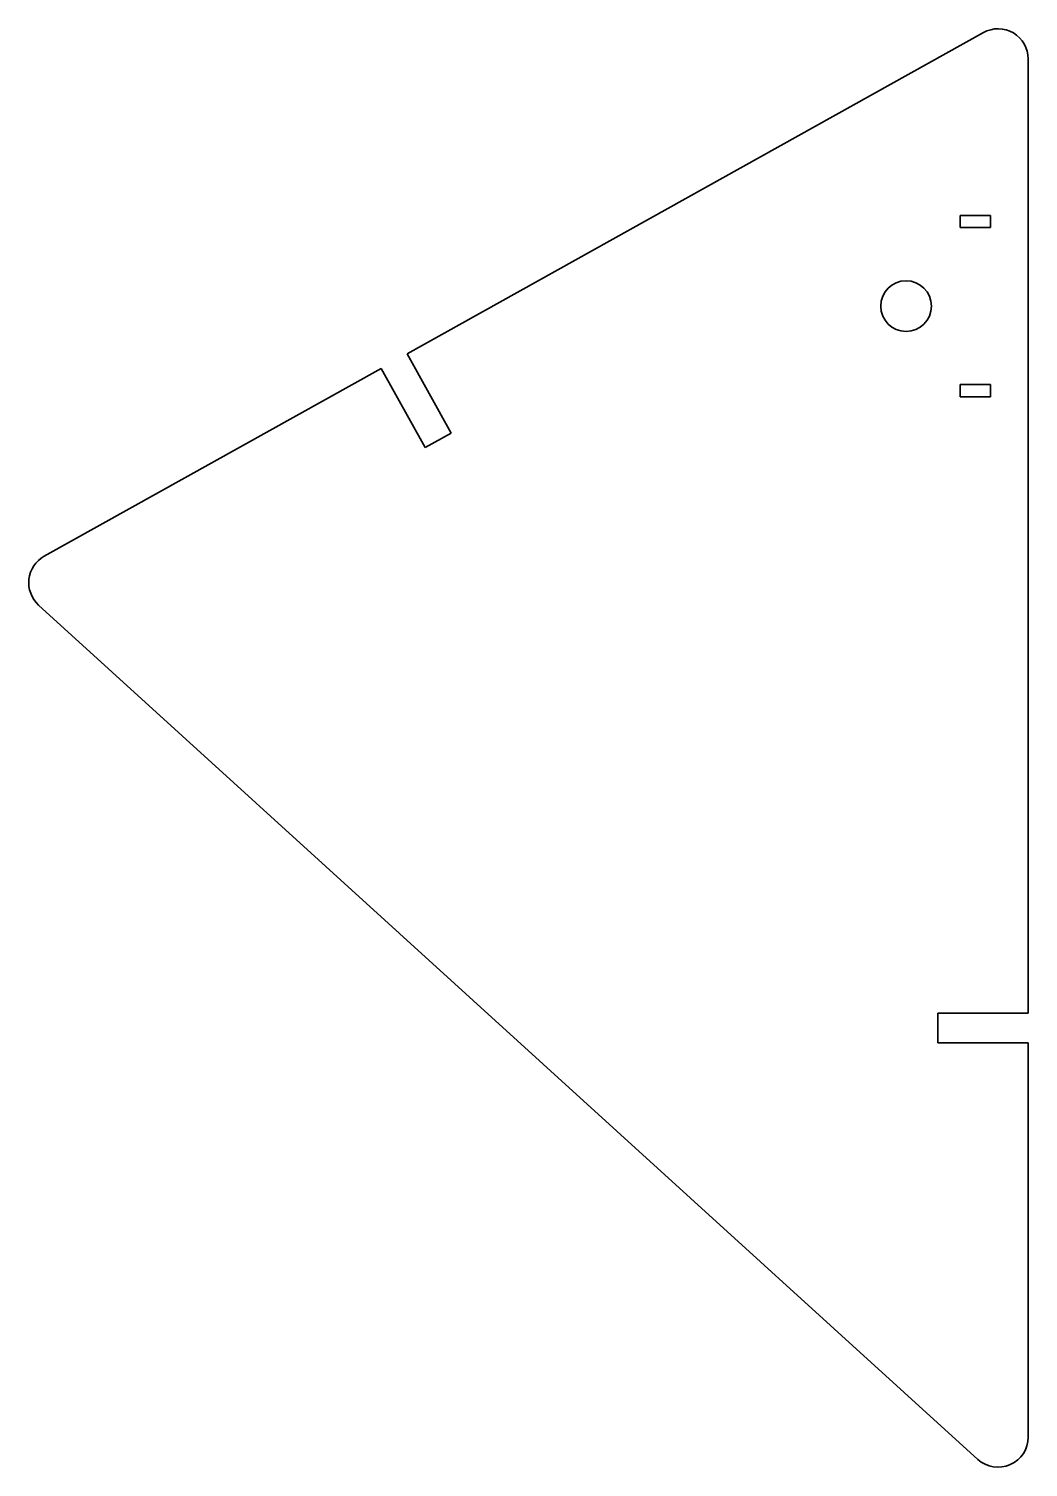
# Model space of a CAD drawing. Extents: x 16 to 182, y 29 to 268.
import ezdxf

# ---------------------------------------------------------------- set-up
doc = ezdxf.new("R2010")
doc.units = 0

msp = doc.modelspace()

# ---------------------------------------------------------------- linework, layer by layer
at = {"color": 7, "lineweight": 35}
for p, q in [((174.075119, 266.970917), (78.625801, 213.758759)), ((181.509781, 104.615509), (181.509781, 262.603729)), ((74.345955, 211.372772), (18.540634, 180.261795)), ((173.145782, 30.751251), (17.611298, 172.195496)), ((181.509781, 34.450378), (181.509781, 99.7155))]:
    msp.add_line(p, q, dxfattribs=at)
at = {"color": 7, "lineweight": 35, "ltscale": 0.05}
for p, q in [((170.243271, 236.689148), (170.243271, 234.689148)), ((175.243271, 234.689148), (175.243271, 236.689148)), ((170.243271, 208.689148), (170.243271, 206.689148)), ((175.243271, 206.689148), (175.243271, 208.689148))]:
    msp.add_line(p, q, dxfattribs=at)
at = {"color": 7, "lineweight": 35, "ltscale": 0.125}
for p, q in [((170.243271, 236.689148), (175.243271, 236.689148)), ((175.243271, 234.689148), (170.243271, 234.689148)), ((170.243271, 208.689148), (175.243271, 208.689148)), ((175.243271, 206.689148), (170.243271, 206.689148))]:
    msp.add_line(p, q, dxfattribs=at)
at = {"color": 7, "lineweight": 35, "ltscale": 0.375}
for p, q in [((78.625801, 213.758759), (85.929817, 200.657181)), ((81.649971, 198.27121), (74.345955, 211.372772)), ((166.509781, 104.615509), (181.509781, 104.615509)), ((181.509781, 99.7155), (166.509781, 99.7155))]:
    msp.add_line(p, q, dxfattribs=at)
at = {"color": 7, "lineweight": 35, "ltscale": 0.1225}
for p, q in [((85.929817, 200.657181), (81.649971, 198.27121)), ((166.509781, 99.7155), (166.509781, 104.615509))]:
    msp.add_line(p, q, dxfattribs=at)
at = {"color": 7, "lineweight": 35}
msp.add_circle((161.272263, 221.683411), 4.2, dxfattribs=at)
for centre, start, end in [((176.509781, 262.603729), 0, 119.13929), ((20.975311, 175.894608), 119.13929, 227.71638), ((176.509781, 34.450378), 227.71638, 360)]:
    msp.add_arc(centre, 5, start, end, dxfattribs=at)

doc.saveas('drawing.dxf')
